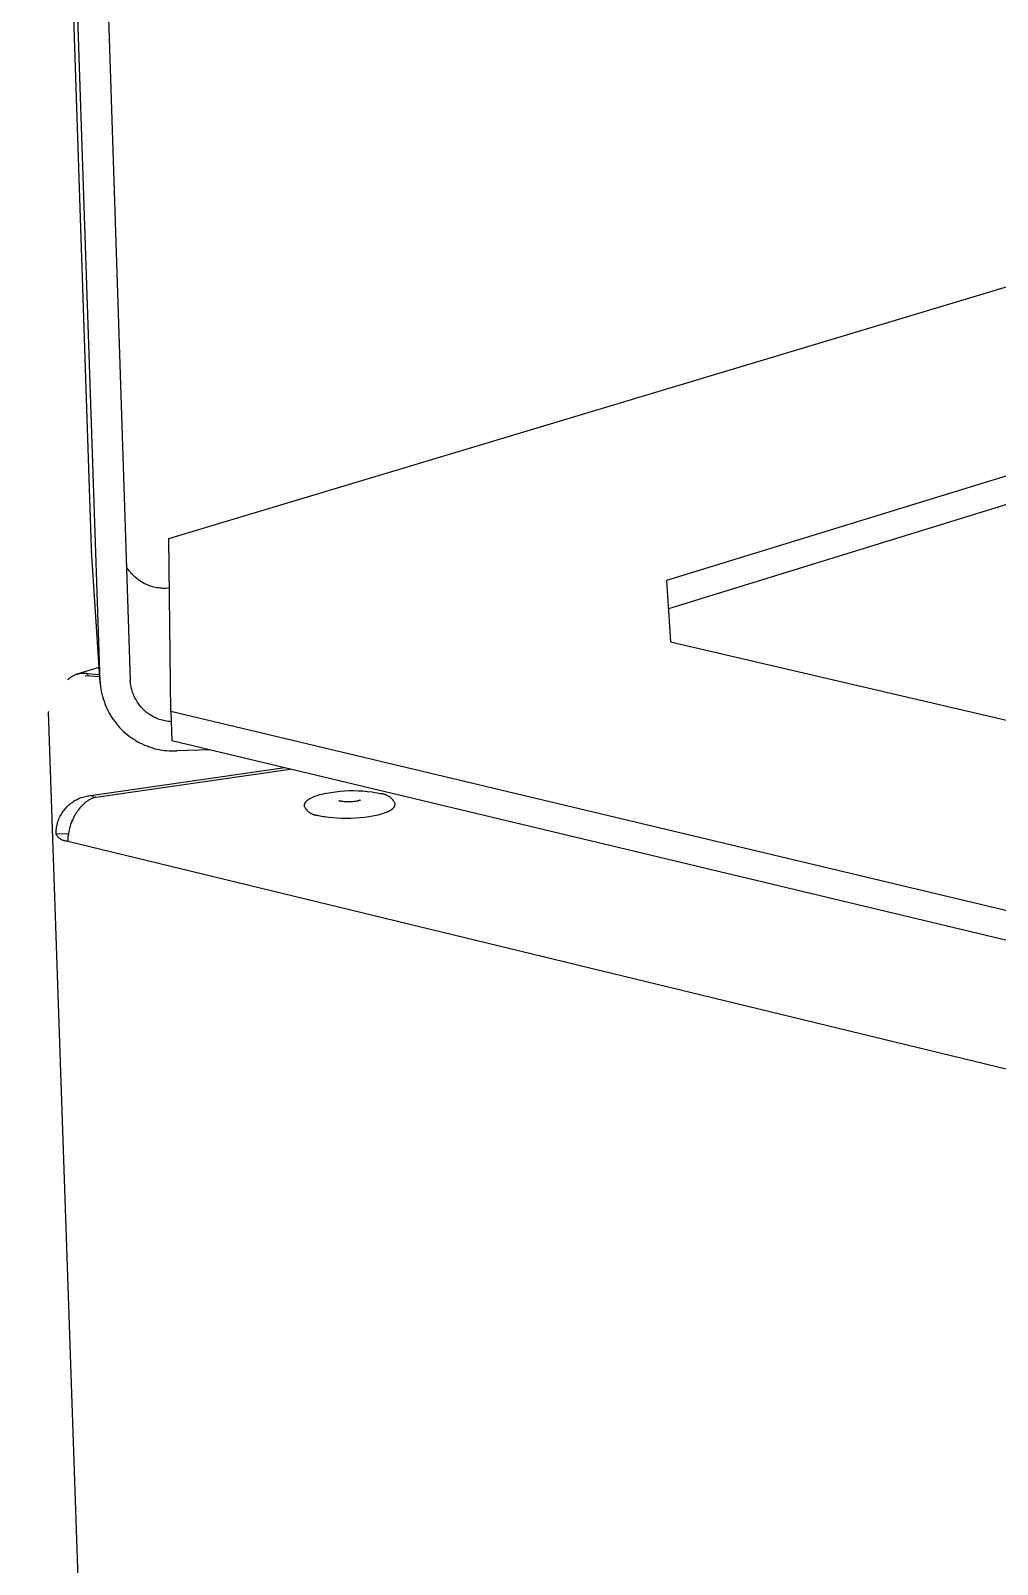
# Model space of a CAD drawing. Header units: millimetres. Extents: x -962 to 3068, y -237 to 2578.
# Drawn here: x -20.5 to 57.1, y 485.2 to 608.3 of the extents above; entities that cross this region are included whole.
import ezdxf

# ---------------------------------------------------------------- set-up
doc = ezdxf.new("R2010")
doc.units = ezdxf.units.MM
doc.header["$MEASUREMENT"] = 0
doc.layers.add('Domyślny', color=7, linetype='Continuous', true_color=0x000000)
doc.layers.add('Utwórz2D linie widoczne', color=7, linetype='Continuous', true_color=0x000000)

msp = doc.modelspace()

# ---------------------------------------------------------------- linework, layer by layer
at = {"layer": 'Domyślny'}
msp.add_line((-17.56, 543.24), (206.31, 488.99), dxfattribs=at)
at = {"layer": 'Utwórz2D linie widoczne'}
for p, q in [((-20.54, 711.99), (-15.67, 566.76)), ((-14.96, 556.08), (-19.88, 703.31)), ((-17.4, 703.37), (-12.53, 556.15)), ((-9.43, 567.55), (141.84, 613.02)), ((160.5, 604.1), (30.55, 564.18)), ((160.52, 601.91), (30.7, 561.9)), ((-15.67, 566.76), (-15.66, 566.58)), ((-14.95, 555.96), (-15.66, 566.58)), ((-9.27, 553.65), (-9.43, 567.55)), ((-12.77, 565.17), (-12.83, 565.28)), ((-12.7, 565.07), (-12.77, 565.17)), ((-12.63, 564.97), (-12.7, 565.07)), ((-12.55, 564.88), (-12.63, 564.97)), ((-12.48, 564.78), (-12.55, 564.88)), ((-12.39, 564.69), (-12.48, 564.78)), ((-12.31, 564.6), (-12.39, 564.69)), ((-12.22, 564.52), (-12.31, 564.6)), ((-12.13, 564.44), (-12.22, 564.52)), ((-12.04, 564.36), (-12.13, 564.44)), ((-11.94, 564.28), (-12.04, 564.36)), ((-11.85, 564.21), (-11.94, 564.28)), ((-11.75, 564.14), (-11.85, 564.21)), ((-11.64, 564.07), (-11.75, 564.14)), ((-11.54, 564.01), (-11.64, 564.07)), ((30.55, 564.18), (30.88, 559.25)), ((-11.43, 563.95), (-11.54, 564.01)), ((-11.32, 563.9), (-11.43, 563.95)), ((-11.21, 563.85), (-11.32, 563.9)), ((-11.1, 563.8), (-11.21, 563.85)), ((-10.98, 563.76), (-11.1, 563.8)), ((-10.87, 563.72), (-10.98, 563.76)), ((-10.75, 563.68), (-10.87, 563.72)), ((-10.63, 563.65), (-10.75, 563.68)), ((-10.51, 563.63), (-10.63, 563.65)), ((-10.4, 563.6), (-10.51, 563.63)), ((-10.27, 563.58), (-10.4, 563.6)), ((-10.15, 563.57), (-10.27, 563.58)), ((-10.03, 563.56), (-10.15, 563.57)), ((-9.91, 563.55), (-10.03, 563.56)), ((-9.79, 563.55), (-9.91, 563.55)), ((-9.67, 563.55), (-9.79, 563.55)), ((-9.39, 563.56), (-9.67, 563.55)), ((30.88, 559.25), (206.01, 518.39)), ((-16.92, 556.63), (-16.87, 556.65)), ((-16.87, 556.65), (-16.81, 556.67)), ((-16.81, 556.67), (-16.76, 556.69)), ((-16.79, 556.68), (-15.04, 557.21)), ((-16.76, 556.69), (-16.7, 556.7)), ((-16.7, 556.7), (-16.65, 556.71)), ((-16.65, 556.71), (-16.59, 556.72)), ((-16.59, 556.72), (-16.53, 556.73)), ((-16.53, 556.73), (-16.48, 556.74)), ((-16.48, 556.74), (-16.42, 556.74)), ((-16.42, 556.74), (-16.36, 556.74)), ((-16.36, 556.74), (-16.3, 556.74)), ((-16.3, 556.74), (-16.24, 556.74)), ((-16.24, 556.74), (-16.19, 556.74)), ((-16.19, 556.74), (-16.13, 556.73)), ((-16.13, 556.73), (-16.07, 556.73)), ((-16.07, 556.73), (-16.02, 556.72)), ((-16.02, 556.72), (-15.96, 556.7)), ((-15, 556.62), (-15.96, 556.7)), ((-15.96, 556.7), (-15.95, 556.54)), ((-17.54, 556.22), (-17.5, 556.26)), ((-17.5, 556.26), (-17.46, 556.3)), ((-17.46, 556.3), (-17.42, 556.34)), ((-17.42, 556.34), (-17.37, 556.38)), ((-17.37, 556.38), (-17.33, 556.41)), ((-17.33, 556.41), (-17.28, 556.45)), ((-17.28, 556.45), (-17.23, 556.48)), ((-17.23, 556.48), (-17.18, 556.51)), ((-17.18, 556.51), (-17.13, 556.54)), ((-17.13, 556.54), (-17.08, 556.56)), ((-17.08, 556.56), (-17.03, 556.59)), ((-17.03, 556.59), (-16.98, 556.61)), ((-16.98, 556.61), (-16.92, 556.63)), ((-16.16, 556.56), (-14.99, 556.46)), ((-14.96, 556.08), (-14.94, 555.88)), ((-14.94, 555.88), (-14.92, 555.68)), ((-14.92, 555.68), (-14.89, 555.47)), ((-14.89, 555.47), (-14.86, 555.27)), ((-12.52, 556.03), (-12.53, 556.15)), ((-12.51, 555.91), (-12.52, 556.03)), ((-12.49, 555.79), (-12.51, 555.91)), ((-12.47, 555.67), (-12.49, 555.79)), ((-12.45, 555.55), (-12.47, 555.67)), ((-12.42, 555.43), (-12.45, 555.55)), ((-12.38, 555.32), (-12.42, 555.43)), ((-14.86, 555.27), (-14.81, 555.07)), ((-14.81, 555.07), (-14.76, 554.87)), ((-14.76, 554.87), (-14.71, 554.67)), ((-14.71, 554.67), (-14.64, 554.48)), ((-14.64, 554.48), (-14.57, 554.28)), ((-14.57, 554.28), (-14.5, 554.09)), ((-12.35, 555.2), (-12.38, 555.32)), ((-12.31, 555.09), (-12.35, 555.2)), ((-12.26, 554.97), (-12.31, 555.09)), ((-12.21, 554.86), (-12.26, 554.97)), ((-12.16, 554.75), (-12.21, 554.86)), ((-12.1, 554.65), (-12.16, 554.75)), ((-12.04, 554.54), (-12.1, 554.65)), ((-11.98, 554.44), (-12.04, 554.54)), ((-11.91, 554.34), (-11.98, 554.44)), ((-11.84, 554.24), (-11.91, 554.34)), ((-11.76, 554.14), (-11.84, 554.24)), ((-19.1, 553.66), (-19.1, 553.64)), ((-0.78, 15.78), (-19.1, 553.64)), ((-14.5, 554.09), (-14.41, 553.91)), ((-14.41, 553.91), (-14.32, 553.72)), ((-14.32, 553.72), (-14.23, 553.54)), ((-14.23, 553.54), (-14.12, 553.36)), ((-14.12, 553.36), (-14.02, 553.19)), ((-14.02, 553.19), (-13.9, 553.02)), ((-13.9, 553.02), (-13.78, 552.85)), ((-11.69, 554.05), (-11.76, 554.14)), ((-11.61, 553.96), (-11.69, 554.05)), ((-11.52, 553.87), (-11.61, 553.96)), ((-11.43, 553.78), (-11.52, 553.87)), ((-11.34, 553.7), (-11.43, 553.78)), ((-11.25, 553.62), (-11.34, 553.7)), ((-11.16, 553.55), (-11.25, 553.62)), ((-11.06, 553.48), (-11.16, 553.55)), ((-10.96, 553.41), (-11.06, 553.48)), ((-10.86, 553.34), (-10.96, 553.41)), ((-10.75, 553.28), (-10.86, 553.34)), ((-10.64, 553.22), (-10.75, 553.28)), ((-10.53, 553.17), (-10.64, 553.22)), ((-10.42, 553.12), (-10.53, 553.17)), ((-10.31, 553.07), (-10.42, 553.12)), ((-10.2, 553.03), (-10.31, 553.07)), ((-10.08, 552.99), (-10.2, 553.03)), ((-9.97, 552.96), (-10.08, 552.99)), ((-9.85, 552.93), (-9.97, 552.96)), ((198.76, 504.08), (-9.27, 553.65)), ((-9.27, 553.65), (-9.2, 551.31)), ((-13.78, 552.85), (-13.65, 552.69)), ((-13.65, 552.69), (-13.52, 552.53)), ((-13.52, 552.53), (-13.39, 552.38)), ((-13.39, 552.38), (-13.24, 552.23)), ((-13.24, 552.23), (-13.1, 552.09)), ((-13.1, 552.09), (-12.94, 551.95)), ((-12.94, 551.95), (-12.79, 551.82)), ((-12.79, 551.82), (-12.63, 551.69)), ((-9.73, 552.9), (-9.85, 552.93)), ((-9.61, 552.88), (-9.73, 552.9)), ((-9.49, 552.86), (-9.61, 552.88)), ((-9.37, 552.85), (-9.49, 552.86)), ((-9.25, 552.84), (-9.37, 552.85)), ((-12.63, 551.69), (-12.46, 551.57)), ((-12.46, 551.57), (-12.29, 551.46)), ((-12.29, 551.46), (-12.12, 551.35)), ((-12.12, 551.35), (-11.94, 551.24)), ((-11.94, 551.24), (-11.76, 551.15)), ((-11.76, 551.15), (-11.57, 551.06)), ((-11.57, 551.06), (-11.39, 550.97)), ((-11.39, 550.97), (-11.2, 550.9)), ((-11.2, 550.9), (-11, 550.82)), ((-11, 550.82), (-10.81, 550.76)), ((-10.81, 550.76), (-10.61, 550.7)), ((-10.61, 550.7), (-10.41, 550.65)), ((-10.41, 550.65), (-10.21, 550.61)), ((-10.21, 550.61), (-10.01, 550.57)), ((-10.01, 550.57), (-9.81, 550.54)), ((-9.81, 550.54), (-9.6, 550.52)), ((-9.6, 550.52), (-9.4, 550.5)), ((-9.4, 550.5), (-9.19, 550.5)), ((198.77, 501.6), (-9.2, 551.31)), ((-9.19, 550.5), (-8.99, 550.5)), ((-8.99, 550.5), (-8.78, 550.5)), ((-6.12, 550.58), (-8.78, 550.5)), ((-0.12, 549.14), (-15.53, 546.93)), ((-15.31, 546.79), (0.32, 549.04)), ((-16.47, 546.75), (-16.37, 546.79)), ((-16.37, 546.79), (-16.26, 546.82)), ((-16.26, 546.82), (-16.16, 546.85)), ((-16.16, 546.85), (-16.06, 546.87)), ((-16.06, 546.87), (-15.95, 546.89)), ((-15.95, 546.89), (-15.85, 546.9)), ((-15.85, 546.9), (-15.74, 546.92)), ((-15.74, 546.92), (-15.64, 546.93)), ((-15.64, 546.93), (-15.53, 546.93)), ((-15.53, 546.93), (-15.53, 546.72)), ((-15.31, 546.79), (-15.36, 546.78)), ((2.07, 546.76), (2.13, 546.79)), ((2.13, 546.79), (2.18, 546.81)), ((2.18, 546.81), (2.24, 546.84)), ((2.24, 546.84), (2.3, 546.86)), ((2.3, 546.86), (2.41, 546.9)), ((2.41, 546.9), (2.53, 546.94)), ((2.53, 546.94), (2.7, 546.99)), ((2.7, 546.99), (2.88, 547.03)), ((2.88, 547.03), (3.06, 547.07)), ((3.06, 547.07), (3.23, 547.11)), ((3.23, 547.11), (3.6, 547.17)), ((3.6, 547.17), (3.96, 547.22)), ((3.96, 547.22), (4.33, 547.26)), ((4.33, 547.26), (4.69, 547.29)), ((4.69, 547.29), (5.06, 547.31)), ((5.06, 547.31), (5.43, 547.31)), ((5.43, 547.31), (5.8, 547.3)), ((5.8, 547.3), (6.16, 547.28)), ((6.16, 547.28), (6.53, 547.24)), ((6.53, 547.24), (6.9, 547.2)), ((6.9, 547.2), (7.11, 547.16)), ((7.11, 547.16), (7.31, 547.13)), ((7.31, 547.13), (7.52, 547.08)), ((7.52, 547.08), (7.57, 547.08)), ((7.57, 547.08), (7.61, 547.08)), ((7.61, 547.08), (7.66, 547.07)), ((7.66, 547.07), (7.7, 547.07)), ((7.7, 547.07), (7.75, 547.06)), ((7.75, 547.06), (7.79, 547.05)), ((7.79, 547.05), (7.83, 547.04)), ((7.83, 547.04), (7.88, 547.03)), ((7.88, 547.03), (7.92, 547.01)), ((7.92, 547.01), (7.96, 547)), ((7.96, 547), (8.01, 546.98)), ((8.01, 546.98), (8.05, 546.96)), ((8.05, 546.96), (8.09, 546.95)), ((8.09, 546.95), (8.13, 546.93)), ((8.13, 546.93), (8.17, 546.9)), ((8.17, 546.9), (8.21, 546.88)), ((8.21, 546.88), (8.25, 546.85)), ((8.25, 546.85), (8.28, 546.83)), ((8.28, 546.83), (8.32, 546.8)), ((8.32, 546.8), (8.36, 546.77)), ((-18.01, 545.52), (-17.95, 545.61)), ((-17.95, 545.61), (-17.89, 545.7)), ((-17.89, 545.7), (-17.83, 545.78)), ((-17.83, 545.78), (-17.76, 545.86)), ((-17.76, 545.86), (-17.69, 545.94)), ((-17.69, 545.94), (-17.62, 546.02)), ((-17.62, 546.02), (-17.54, 546.09)), ((-17.54, 546.09), (-17.46, 546.16)), ((-17.46, 546.16), (-17.38, 546.23)), ((-17.38, 546.23), (-17.3, 546.3)), ((-17.3, 546.3), (-17.21, 546.36)), ((-17.21, 546.36), (-17.13, 546.42)), ((-17.13, 546.42), (-17.04, 546.48)), ((-17.04, 546.48), (-16.95, 546.53)), ((-16.95, 546.53), (-16.85, 546.58)), ((-16.84, 545.58), (-16.88, 545.52)), ((-16.85, 546.58), (-16.76, 546.63)), ((-16.8, 545.64), (-16.84, 545.58)), ((-16.76, 545.69), (-16.8, 545.64)), ((-16.76, 546.63), (-16.66, 546.68)), ((-16.72, 545.75), (-16.76, 545.69)), ((-16.67, 545.81), (-16.72, 545.75)), ((-16.63, 545.86), (-16.67, 545.81)), ((-16.66, 546.68), (-16.56, 546.72)), ((-16.58, 545.92), (-16.63, 545.86)), ((-16.54, 545.97), (-16.58, 545.92)), ((-16.56, 546.72), (-16.47, 546.75)), ((-16.49, 546.02), (-16.54, 545.97)), ((-16.45, 546.07), (-16.49, 546.02)), ((-16.4, 546.12), (-16.45, 546.07)), ((-16.35, 546.17), (-16.4, 546.12)), ((-16.3, 546.22), (-16.35, 546.17)), ((-16.25, 546.26), (-16.3, 546.22)), ((-16.2, 546.31), (-16.25, 546.26)), ((-16.15, 546.35), (-16.2, 546.31)), ((-16.1, 546.39), (-16.15, 546.35)), ((-16.05, 546.43), (-16.1, 546.39)), ((-16, 546.46), (-16.05, 546.43)), ((-15.94, 546.5), (-16, 546.46)), ((-15.89, 546.53), (-15.94, 546.5)), ((-15.84, 546.57), (-15.89, 546.53)), ((-15.78, 546.6), (-15.84, 546.57)), ((-15.73, 546.63), (-15.78, 546.6)), ((-15.68, 546.65), (-15.73, 546.63)), ((-15.62, 546.68), (-15.68, 546.65)), ((-15.57, 546.7), (-15.62, 546.68)), ((-15.52, 546.72), (-15.57, 546.7)), ((-15.47, 546.74), (-15.52, 546.72)), ((-15.41, 546.76), (-15.47, 546.74)), ((-15.36, 546.78), (-15.41, 546.76)), ((1.46, 546.16), (1.47, 546.18)), ((1.46, 546.15), (1.46, 546.16)), ((1.46, 546.13), (1.46, 546.15)), ((1.46, 546.12), (1.46, 546.13)), ((1.46, 546.1), (1.46, 546.12)), ((1.46, 546.09), (1.46, 546.1)), ((1.46, 546.1), (1.46, 546.1)), ((1.46, 546.01), (1.46, 546.09)), ((1.46, 546.01), (1.48, 545.97)), ((1.47, 546.21), (1.48, 546.22)), ((1.47, 546.19), (1.47, 546.21)), ((1.47, 546.21), (1.47, 546.21)), ((1.47, 546.18), (1.47, 546.19)), ((1.48, 546.24), (1.49, 546.25)), ((1.48, 546.23), (1.48, 546.24)), ((1.48, 546.22), (1.48, 546.23)), ((1.48, 545.97), (1.51, 545.93)), ((1.49, 546.27), (1.5, 546.28)), ((1.49, 546.25), (1.49, 546.27)), ((1.5, 546.3), (1.51, 546.31)), ((1.5, 546.28), (1.5, 546.3)), ((1.51, 546.31), (1.52, 546.33)), ((1.51, 545.93), (1.53, 545.9)), ((1.52, 546.33), (1.53, 546.34)), ((1.53, 546.34), (1.54, 546.36)), ((1.53, 545.9), (1.56, 545.86)), ((1.54, 546.36), (1.55, 546.37)), ((1.55, 546.37), (1.56, 546.39)), ((1.56, 546.39), (1.57, 546.4)), ((1.56, 545.86), (1.58, 545.82)), ((1.57, 546.4), (1.58, 546.42)), ((1.58, 546.42), (1.59, 546.43)), ((1.58, 545.82), (1.61, 545.79)), ((1.59, 546.43), (1.6, 546.45)), ((1.6, 546.45), (1.62, 546.46)), ((1.61, 545.79), (1.64, 545.76)), ((1.62, 546.46), (1.63, 546.47)), ((1.63, 546.47), (1.65, 546.49)), ((1.64, 545.76), (1.67, 545.72)), ((1.65, 546.49), (1.66, 546.5)), ((1.66, 546.5), (1.68, 546.52)), ((1.67, 545.72), (1.7, 545.69)), ((1.68, 546.52), (1.69, 546.53)), ((1.69, 546.53), (1.71, 546.54)), ((1.7, 545.69), (1.73, 545.66)), ((1.71, 546.54), (1.72, 546.56)), ((1.72, 546.56), (1.74, 546.57)), ((1.73, 545.66), (1.77, 545.63)), ((1.74, 546.57), (1.76, 546.58)), ((1.76, 546.58), (1.79, 546.61)), ((1.77, 545.63), (1.8, 545.6)), ((1.79, 546.61), (1.83, 546.63)), ((1.8, 545.6), (1.84, 545.57)), ((1.83, 546.63), (1.87, 546.66)), ((1.84, 545.57), (1.87, 545.55)), ((1.87, 546.66), (1.92, 546.68)), ((1.92, 546.68), (1.97, 546.71)), ((1.97, 546.71), (2.02, 546.74)), ((2.02, 546.74), (2.07, 546.76)), ((4.21, 546.52), (4.23, 546.51)), ((4.23, 546.51), (4.25, 546.51)), ((4.25, 546.51), (4.27, 546.5)), ((4.27, 546.5), (4.29, 546.5)), ((4.29, 546.5), (4.31, 546.49)), ((4.31, 546.49), (4.34, 546.48)), ((4.34, 546.48), (4.38, 546.48)), ((4.38, 546.48), (4.41, 546.47)), ((4.41, 546.47), (4.45, 546.46)), ((4.45, 546.46), (4.54, 546.45)), ((4.54, 546.45), (4.64, 546.44)), ((4.64, 546.44), (4.75, 546.43)), ((4.75, 546.43), (4.87, 546.43)), ((4.87, 546.43), (4.99, 546.43)), ((4.99, 546.43), (5.11, 546.43)), ((5.11, 546.43), (5.23, 546.43)), ((5.23, 546.43), (5.35, 546.44)), ((5.35, 546.44), (5.46, 546.45)), ((5.46, 546.45), (5.57, 546.47)), ((5.57, 546.47), (5.66, 546.48)), ((5.66, 546.48), (5.74, 546.5)), ((5.74, 546.5), (5.78, 546.51)), ((5.78, 546.51), (5.82, 546.52)), ((5.82, 546.52), (5.85, 546.53)), ((5.85, 546.53), (5.88, 546.53)), ((5.88, 546.53), (5.9, 546.54)), ((5.9, 546.54), (5.91, 546.54)), ((5.91, 546.54), (5.92, 546.55)), ((5.92, 546.54), (5.91, 546.53)), ((5.92, 546.55), (5.94, 546.55)), ((5.93, 546.55), (5.92, 546.54)), ((5.94, 546.55), (5.93, 546.55)), ((5.94, 546.55), (5.95, 546.56)), ((5.95, 546.56), (5.94, 546.55)), ((5.95, 546.56), (5.96, 546.56)), ((5.96, 546.56), (5.95, 546.56)), ((5.95, 546.56), (5.95, 546.56)), ((5.96, 546.56), (5.96, 546.56)), ((5.96, 546.56), (5.96, 546.56)), ((5.96, 546.56), (5.96, 546.56)), ((5.96, 546.56), (5.96, 546.56)), ((5.96, 546.56), (5.96, 546.56)), ((5.96, 546.56), (5.96, 546.56)), ((5.96, 546.56), (5.96, 546.56)), ((5.96, 546.56), (5.96, 546.56)), ((5.96, 546.56), (5.96, 546.56)), ((5.96, 546.56), (5.96, 546.56)), ((5.96, 546.56), (5.96, 546.56)), ((5.96, 546.56), (5.96, 546.56)), ((5.96, 546.56), (5.96, 546.56)), ((5.96, 546.56), (5.96, 546.56)), ((5.96, 546.56), (5.96, 546.56)), ((7.94, 545.54), (8.04, 545.58)), ((8.04, 545.58), (8.14, 545.62)), ((8.14, 545.62), (8.18, 545.64)), ((8.18, 545.64), (8.23, 545.66)), ((8.23, 545.66), (8.27, 545.68)), ((8.27, 545.68), (8.31, 545.7)), ((8.31, 545.7), (8.35, 545.72)), ((8.35, 545.72), (8.39, 545.75)), ((8.36, 546.77), (8.39, 546.74)), ((8.39, 546.74), (8.42, 546.71)), ((8.39, 545.75), (8.42, 545.77)), ((8.42, 546.71), (8.46, 546.68)), ((8.42, 545.77), (8.46, 545.79)), ((8.46, 546.68), (8.49, 546.65)), ((8.46, 545.79), (8.49, 545.82)), ((8.49, 546.65), (8.52, 546.61)), ((8.49, 545.82), (8.51, 545.83)), ((8.51, 545.83), (8.52, 545.84)), ((8.52, 546.61), (8.55, 546.58)), ((8.52, 545.84), (8.54, 545.85)), ((8.54, 545.85), (8.55, 545.86)), ((8.55, 546.58), (8.57, 546.54)), ((8.55, 545.86), (8.56, 545.88)), ((8.56, 545.88), (8.58, 545.89)), ((8.57, 546.54), (8.6, 546.5)), ((8.58, 545.89), (8.59, 545.9)), ((8.59, 545.9), (8.6, 545.91)), ((8.6, 546.5), (8.62, 546.47)), ((8.6, 545.91), (8.61, 545.92)), ((8.61, 545.92), (8.62, 545.94)), ((8.62, 546.47), (8.65, 546.43)), ((8.62, 545.94), (8.63, 545.95)), ((8.63, 545.95), (8.64, 545.96)), ((8.64, 545.96), (8.65, 545.97)), ((8.65, 546.43), (8.67, 546.39)), ((8.65, 545.97), (8.66, 545.99)), ((8.66, 545.99), (8.67, 546)), ((8.67, 546.39), (8.69, 546.35)), ((8.67, 546), (8.68, 546.01)), ((8.68, 546.01), (8.69, 546.02)), ((8.69, 546.35), (8.71, 546.31)), ((8.69, 546.03), (8.69, 546.04)), ((8.69, 546.04), (8.7, 546.04)), ((8.69, 546.02), (8.69, 546.03)), ((8.7, 546.05), (8.7, 546.06)), ((8.7, 546.06), (8.71, 546.06)), ((8.7, 546.04), (8.7, 546.05)), ((8.71, 546.31), (8.73, 546.27)), ((8.71, 546.08), (8.72, 546.09)), ((8.71, 546.07), (8.71, 546.08)), ((8.71, 546.06), (8.71, 546.07)), ((8.71, 546.07), (8.71, 546.07)), ((8.72, 546.11), (8.72, 546.12)), ((8.72, 546.12), (8.73, 546.12)), ((8.72, 546.1), (8.72, 546.11)), ((8.72, 546.11), (8.72, 546.11)), ((8.72, 546.09), (8.72, 546.1)), ((8.72, 546.09), (8.72, 546.09)), ((8.73, 546.27), (8.73, 546.19)), ((8.73, 546.18), (8.73, 546.19)), ((8.73, 546.17), (8.73, 546.18)), ((8.73, 546.18), (8.73, 546.18)), ((8.73, 546.16), (8.73, 546.17)), ((8.73, 546.15), (8.73, 546.16)), ((8.73, 546.16), (8.73, 546.16)), ((8.73, 546.14), (8.73, 546.15)), ((8.73, 546.13), (8.73, 546.14)), ((8.73, 546.14), (8.73, 546.14)), ((8.73, 546.12), (8.73, 546.13)), ((-18.47, 544.24), (-18.46, 544.34)), ((-18.46, 544.34), (-18.44, 544.45)), ((-18.44, 544.45), (-18.42, 544.55)), ((-18.42, 544.55), (-18.39, 544.65)), ((-18.39, 544.65), (-18.37, 544.75)), ((-18.37, 544.75), (-18.33, 544.86)), ((-18.33, 544.86), (-18.3, 544.96)), ((-18.3, 544.96), (-18.26, 545.05)), ((-18.26, 545.05), (-18.22, 545.15)), ((-18.22, 545.15), (-18.17, 545.25)), ((-18.17, 545.25), (-18.12, 545.34)), ((-18.12, 545.34), (-18.07, 545.43)), ((-18.07, 545.43), (-18.01, 545.52)), ((-17.37, 544.44), (-17.41, 544.29)), ((-17.33, 544.58), (-17.37, 544.44)), ((-17.28, 544.72), (-17.33, 544.58)), ((-17.22, 544.86), (-17.28, 544.72)), ((-17.16, 544.99), (-17.22, 544.86)), ((-17.1, 545.13), (-17.16, 544.99)), ((-17.06, 545.19), (-17.1, 545.13)), ((-17.03, 545.26), (-17.06, 545.19)), ((-16.99, 545.33), (-17.03, 545.26)), ((-16.96, 545.39), (-16.99, 545.33)), ((-16.92, 545.45), (-16.96, 545.39)), ((-16.88, 545.52), (-16.92, 545.45)), ((1.87, 545.55), (1.91, 545.52)), ((1.91, 545.52), (1.95, 545.5)), ((1.95, 545.5), (1.99, 545.48)), ((1.99, 545.48), (2.03, 545.46)), ((2.03, 545.46), (2.07, 545.44)), ((2.07, 545.44), (2.11, 545.42)), ((2.11, 545.42), (2.15, 545.4)), ((2.15, 545.4), (2.19, 545.39)), ((2.19, 545.39), (2.24, 545.38)), ((2.24, 545.38), (2.28, 545.36)), ((2.28, 545.36), (2.32, 545.35)), ((2.32, 545.35), (2.37, 545.34)), ((2.37, 545.34), (2.41, 545.34)), ((2.41, 545.34), (2.46, 545.33)), ((2.46, 545.33), (2.5, 545.33)), ((2.5, 545.33), (2.55, 545.32)), ((2.55, 545.32), (2.59, 545.32)), ((2.59, 545.32), (2.71, 545.29)), ((2.71, 545.29), (2.84, 545.27)), ((2.84, 545.27), (2.97, 545.24)), ((2.97, 545.24), (3.11, 545.22)), ((3.11, 545.22), (3.41, 545.18)), ((3.41, 545.18), (3.74, 545.14)), ((3.74, 545.14), (4.08, 545.12)), ((4.08, 545.12), (4.44, 545.1)), ((4.44, 545.1), (4.81, 545.1)), ((4.81, 545.1), (5.19, 545.1)), ((5.19, 545.1), (5.57, 545.12)), ((5.57, 545.12), (5.93, 545.15)), ((5.93, 545.15), (6.29, 545.18)), ((6.29, 545.18), (6.63, 545.23)), ((6.63, 545.23), (6.94, 545.28)), ((6.94, 545.28), (7.09, 545.31)), ((7.09, 545.31), (7.23, 545.34)), ((7.23, 545.34), (7.37, 545.37)), ((7.37, 545.37), (7.5, 545.4)), ((7.5, 545.4), (7.62, 545.44)), ((7.62, 545.44), (7.73, 545.47)), ((7.73, 545.47), (7.84, 545.5)), ((7.84, 545.5), (7.94, 545.54)), ((-18.49, 544.03), (-18.48, 544.13)), ((-18.49, 543.92), (-18.49, 544.03)), ((-18.49, 543.81), (-18.49, 543.92)), ((-17.51, 543.84), (-18.49, 543.81)), ((-18.48, 543.78), (-18.49, 543.81)), ((-18.48, 544.13), (-18.47, 544.24)), ((-18.46, 543.75), (-18.48, 543.78)), ((-18.44, 543.72), (-18.46, 543.75)), ((-18.42, 543.69), (-18.44, 543.72)), ((-18.39, 543.66), (-18.42, 543.69)), ((-18.37, 543.63), (-18.39, 543.66)), ((-18.35, 543.6), (-18.37, 543.63)), ((-18.32, 543.57), (-18.35, 543.6)), ((-18.3, 543.55), (-18.32, 543.57)), ((-18.27, 543.52), (-18.3, 543.55)), ((-18.24, 543.5), (-18.27, 543.52)), ((-18.21, 543.47), (-18.24, 543.5)), ((-18.18, 543.45), (-18.21, 543.47)), ((-18.15, 543.43), (-18.18, 543.45)), ((-18.12, 543.41), (-18.15, 543.43)), ((-18.09, 543.39), (-18.12, 543.41)), ((-18.06, 543.37), (-18.09, 543.39)), ((-18.02, 543.35), (-18.06, 543.37)), ((-17.99, 543.34), (-18.02, 543.35)), ((-17.96, 543.32), (-17.99, 543.34)), ((-17.92, 543.31), (-17.96, 543.32)), ((-17.89, 543.3), (-17.92, 543.31)), ((-17.85, 543.29), (-17.89, 543.3)), ((-17.82, 543.28), (-17.85, 543.29)), ((-17.78, 543.27), (-17.82, 543.28)), ((-17.74, 543.26), (-17.78, 543.27)), ((-17.71, 543.25), (-17.74, 543.26)), ((-17.67, 543.25), (-17.71, 543.25)), ((-17.63, 543.25), (-17.67, 543.25)), ((-17.6, 543.24), (-17.63, 543.25)), ((-17.56, 543.24), (-17.6, 543.24)), ((-17.55, 543.39), (-17.56, 543.32)), ((-17.56, 543.32), (-17.56, 543.24)), ((-17.54, 543.54), (-17.55, 543.47)), ((-17.55, 543.47), (-17.55, 543.39)), ((-17.53, 543.7), (-17.54, 543.62)), ((-17.54, 543.62), (-17.54, 543.54)), ((-17.51, 543.85), (-17.53, 543.7)), ((-17.48, 543.99), (-17.51, 543.85)), ((-17.45, 544.14), (-17.48, 543.99)), ((-17.41, 544.29), (-17.45, 544.14))]:
    msp.add_line(p, q, dxfattribs=at)

doc.saveas('drawing.dxf')
